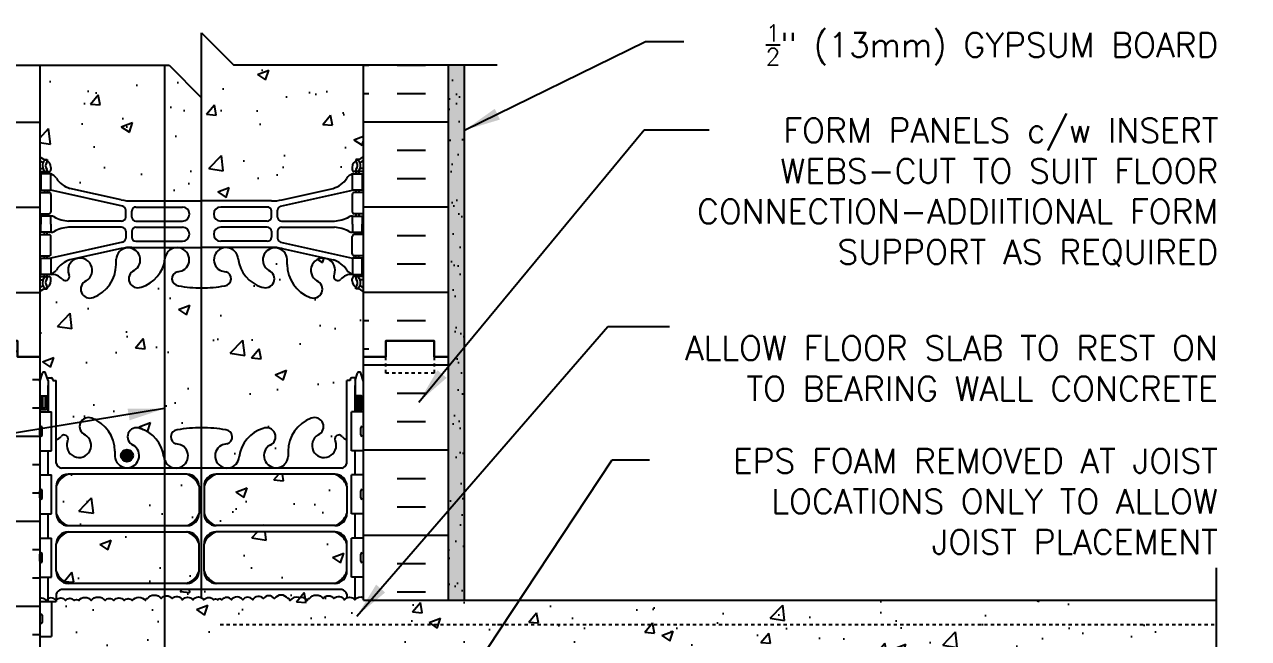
# Model space of a CAD drawing. Header units: inches. Extents: x 238.8 to 297.1, y 171.7 to 249.7.
# Drawn here: x 259.33 to 297.13, y 230.76 to 249.71 of the extents above; entities that cross this region are included whole.
import ezdxf

# ---------------------------------------------------------------- set-up
doc = ezdxf.new("R2010")
doc.units = ezdxf.units.IN
doc.header["$LTSCALE"] = 0.5
doc.header["$MEASUREMENT"] = 0
doc.linetypes.add('DASHED2', pattern=[0.375, 0.25, -0.125])
doc.linetypes.add('HIDDEN2', pattern=[0.1875, 0.125, -0.0625])
for name, color, linetype in [('HATCH', 12, 'Continuous'), ('Hidden2', 12, 'HIDDEN2'), ('line25', 2, 'Continuous'), ('LINE3', 3, 'Continuous'), ('LINE50', 5, 'Continuous'), ('LINE9', 9, 'Continuous'), ('TEXT', 4, 'Continuous'), ('Web_Edge', 9, 'Continuous')]:
    doc.layers.add(name, color=color, linetype=linetype)
doc.styles.add('DIM', font='romans.shx', dxfattribs={"width": 0.7})
doc.styles.add('ROMANS', font='romans.shx', dxfattribs={"height": 0.75})
doc.dimstyles.new('ext_12', dxfattribs={"dimscale": 12, "dimtxt": 0.09375, "dimasz": 0.09375, "dimexe": 0.09375, "dimexo": 0.0625, "dimgap": 0.0625, "dimtad": 1, "dimdec": 1, "dimzin": 3, "dimdsep": 46, "dimlunit": 4, "dimtxsty": 'DIM', "dimcen": 0.09, "dimdle": 0.09375, "dimclrt": 4, "dimadec": 0, "dimazin": 0, "dimtfac": 1, "dimtdec": 1, "dimtmove": 2, "dimatfit": 3, "dimfxl": 1, "dimfrac": 2, "dimtolj": 1, "dimtzin": 0, "dimarcsym": 0})

msp = doc.modelspace()

# ---------------------------------------------------------------- hatches: boundary and pattern name
at = {"layer": 'HATCH'}
h = msp.add_hatch(dxfattribs=at)
h.set_pattern_fill('AR-CONC', color=256, scale=0.5)
h.set_pattern_definition([(50, (0, 0), (3.5863, -0.31376), [0.375, -4.125]), (355, (0, 0), (-0.693757, 3.76096), [0.3, -3.3]), (100.4514, (0.299, -0.026), (2.892544, 3.4472), [0.3187, -3.50571]), (46.1842, (0, 1), (5.336207, -0.827596), [0.5625, -6.1875]), (96.6356, (0.4447, 0.931), (4.67331, 4.87059), [0.47805, -5.25857]), (351.1842, (0, 1), (4.67331, 4.87059), [0.45, -4.95]), (21, (0.5, 0.75), (2.984535, -2.013094), [0.375, -4.125]), (326, (0.5, 0.75), (1.216577, 3.62575), [0.3, -3.3]), (71.4514, (0.7487, 0.5822), (4.201112, 1.612656), [0.3187, -3.50571]), (37.5, (0, 0), (0.0607993, 1.6644693), [0, -3.26, 0, -3.35, 0, -3.3125]), (7.5, (0, 0), (1.315348, 1.9720586), [0, -1.91, 0, -3.185, 0, -1.2625]), (327.5, (-1.115, 0), (2.669112, -0.1127744), [0, -1.25, 0, -3.9, 0, -5.175]), (317.5, (-1.615, 0), (2.915931, 0.500525), [0, -1.625, 0, -2.59, 0, -3.675])])
h.paths.add_polyline_path([(269.798, 248.454), (265.798, 248.454), (264.798, 249.454), (264.798, 247.454), (263.798, 248.454), (259.798, 248.454), (259.798, 245.647, 0.08841), (259.944, 245.549), (260.034, 245.549), (260.034, 245.508, -0.249069), (260.144, 245.301), (260.144, 245.233, -0.414214), (260.081, 245.171), (260.034, 245.171), (260.034, 245.101), (260.139, 245.101, -0.155529), (260.314, 244.967, 0.180914), (260.732, 244.655), (262.313, 244.302, 0.054974), (262.64, 244.266), (264.798, 244.266), (266.956, 244.266, 0.054974), (267.283, 244.302), (268.863, 244.655, 0.180914), (269.281, 244.967, -0.155529), (269.457, 245.101), (269.562, 245.101), (269.562, 245.171), (269.514, 245.171, -0.414214), (269.452, 245.233), (269.452, 245.301, -0.249069), (269.562, 245.508), (269.562, 245.549), (269.652, 245.549, 0.088416), (269.798, 245.647)])
h.paths.add_polyline_path([(269.288, 238.726), (269.388, 238.726), (269.388, 238.756, -0.414214), (269.438, 238.806), (269.564, 238.806), (269.613, 238.956, -0.6), (269.713, 238.956), (269.798, 238.695), (269.798, 239.454), (269.798, 241.454, 0.088416), (269.652, 241.552), (269.562, 241.552), (269.562, 241.593, -0.249069), (269.452, 241.801), (269.452, 241.868, -0.414214), (269.514, 241.931), (269.562, 241.931), (269.562, 242.001), (269.457, 242.001, 0.231736), (269.099, 241.85, -0.8344), (268.888, 241.975), (268.899, 241.996, 2.155404), (268.361, 241.802, -1), (268.147, 241.291, -0.311223), (267.438, 242.307), (267.439, 242.472, 1.661382), (266.878, 242.119, -1), (266.664, 241.608, -0.30095), (265.928, 242.48, 1.661382), (265.367, 242.128, 0.055617), (265.546, 242.082, -0.843243), (265.512, 241.65, -0.047544), (264.798, 241.585, -0.047544), (264.084, 241.65, -0.843243), (264.05, 242.082, 0.055617), (264.229, 242.128, 1.661382), (263.668, 242.48, -0.30095), (262.932, 241.608, -1), (262.718, 242.119, 1.661382), (262.157, 242.472), (262.157, 242.307, -0.311223), (261.448, 241.291, -1), (261.235, 241.802, 2.155404), (260.696, 241.996), (260.708, 241.975, -0.834375), (260.496, 241.85, 0.23174), (260.139, 242.001), (260.034, 242.001), (260.034, 241.931), (260.081, 241.931, -0.414214), (260.144, 241.868), (260.144, 241.801, -0.249069), (260.034, 241.593), (260.034, 241.552), (259.944, 241.552, 0.08841), (259.798, 241.454), (259.798, 238.695), (259.883, 238.956, -0.6), (259.983, 238.956), (260.032, 238.806), (260.158, 238.806, -0.414214), (260.208, 238.756), (260.208, 238.726), (260.308, 238.726), (260.308, 236.888, 0.108933), (260.46, 237.002, -0.8344), (260.672, 236.876), (260.66, 236.855, 2.155404), (261.199, 237.049, -1), (261.412, 237.56, -0.311223), (262.121, 236.544), (262.121, 236.379, 1.661382), (262.682, 236.732, -1), (262.896, 237.243, -0.30095), (263.632, 236.371, 1.661382), (264.193, 236.724, 0.055617), (264.014, 236.769, -0.843243), (264.048, 237.201, -0.049932), (264.798, 237.266, -0.049932), (265.548, 237.201, -0.843243), (265.582, 236.769, 0.055617), (265.403, 236.724, 1.661382), (265.964, 236.371, -0.30095), (266.7, 237.243, -1), (266.914, 236.732, 1.661382), (267.475, 236.379), (267.474, 236.544, -0.311223), (268.183, 237.56, -1), (268.397, 237.049, 2.155404), (268.935, 236.855), (268.924, 236.876, -0.834375), (269.135, 237.002, 0.10894), (269.288, 236.888)])
h.paths.add_polyline_path([(264.722, 234.62), (264.722, 235.461, 0.225652), (264.347, 235.836), (260.683, 235.836, 0.225652), (260.308, 235.461), (260.308, 234.62, 0.225652), (260.683, 234.245), (264.347, 234.245, 0.225652)])
h.paths.add_polyline_path([(264.722, 233.68, 0.225652), (264.347, 234.055), (260.683, 234.055, 0.225652), (260.308, 233.68), (260.308, 232.839, 0.225652), (260.683, 232.464), (264.347, 232.464, 0.225652), (264.722, 232.839)])
h.paths.add_polyline_path([(269.288, 233.68, 0.225652), (268.913, 234.055), (265.249, 234.055, 0.225652), (264.874, 233.68), (264.874, 232.839, 0.225652), (265.249, 232.464), (268.913, 232.464, 0.225652), (269.288, 232.839)])
h.paths.add_polyline_path([(269.288, 235.461, 0.225652), (268.913, 235.836), (265.249, 235.836, 0.225652), (264.874, 235.461), (264.874, 234.62, 0.225652), (265.249, 234.245), (268.913, 234.245, 0.225652), (269.288, 234.62)])
h.paths.add_polyline_path([(296.132, 231.945), (269.798, 231.945), (269.798, 232.022, 0.373598), (269.528, 231.955, 0.520567), (269.212, 231.955, 0.520567), (268.888, 231.994, 0.520567), (268.549, 231.994, 0.520567), (268.13, 231.994, 0.520567), (268.067, 231.931, 0.314132), (267.798, 232.03, 0.314132), (267.529, 231.931, 0.520567), (267.465, 231.994, 0.520567), (267.047, 231.994, 0.520567), (266.707, 231.994, 0.520567), (266.383, 231.955, 0.520567), (266.068, 231.955, 0.520567), (265.72, 231.955, 0.520567), (265.428, 231.955, 0.542707), (265.296, 231.945, 0.542707), (265.165, 231.955, 0.520567), (264.873, 231.955, 0.520567), (264.525, 231.955, 0.520567), (264.209, 231.955, 0.520567), (263.885, 231.994, 0.520567), (263.546, 231.994, 0.520567), (263.127, 231.994, 0.520567), (263.064, 231.931, 0.520567), (262.653, 231.931, 0.520567), (262.409, 231.931, 0.520567), (262.085, 231.931, 0.520567), (261.816, 231.931, 0.520567), (261.39, 231.931, 0.520567), (261.003, 231.931, 0.520567), (260.861, 231.931, 0.520567), (260.6, 231.939, 0.465708), (260.308, 231.955), (260.308, 231.909), (260.163, 231.909), (260.163, 230.829), (259.798, 230.829), (259.798, 230.079), (260.163, 230.079), (260.163, 228.999), (260.308, 228.999), (260.308, 228.781, 0.076869), (260.337, 228.721, -0.472379), (260.596, 228.701, -0.520567), (261.096, 228.701, -0.520567), (261.727, 228.701, -0.520567), (262.213, 228.701, -0.520567), (262.8, 228.701, -0.520567), (263.46, 228.701, -0.520567), (264.041, 228.701, -0.520567), (264.752, 228.701, -0.520567), (265.553, 228.701, -0.515396), (266.298, 228.707), (266.298, 230.695), (266.548, 230.695), (296.132, 230.695)])
h.paths.add_polyline_path([(269.127, 232.276), (260.469, 232.276, 0.268156), (260.308, 232.128), (260.308, 231.955, -0.465708), (260.6, 231.939, -0.520567), (260.861, 231.931, -0.520567), (261.003, 231.931, -0.520567), (261.39, 231.931, -0.520567), (261.816, 231.931, -0.520567), (262.085, 231.931, -0.520567), (262.409, 231.931, -0.520567), (262.653, 231.931, -0.520567), (263.064, 231.931, -0.520567), (263.127, 231.994, -0.520567), (263.546, 231.994, -0.520567), (263.885, 231.994, -0.520567), (264.209, 231.955, -0.520567), (264.525, 231.955, -0.520567), (264.873, 231.955, -0.520567), (265.165, 231.955, -0.542707), (265.296, 231.945, -0.542707), (265.428, 231.955, -0.520567), (265.72, 231.955, -0.520567), (266.068, 231.955, -0.520567), (266.383, 231.955, -0.520567), (266.707, 231.994, -0.520567), (267.047, 231.994, -0.520567), (267.465, 231.994, -0.520567), (267.529, 231.931, -0.314132), (267.798, 232.03, -0.314132), (268.067, 231.931, -0.520567), (268.13, 231.994, -0.520567), (268.549, 231.994, -0.520567), (268.888, 231.994, -0.520567), (269.212, 231.955, -0.130594), (269.288, 232.019), (269.288, 232.128, 0.268138)])
h.paths.add_polyline_path([(296.132, 230.695), (266.548, 230.695, -0.414214), (266.798, 230.445), (296.132, 230.445)], flags=17)
h.paths.add_polyline_path([(296.132, 230.445), (266.798, 230.445), (266.798, 230.195), (270.899, 230.195), (271.899, 229.195), (296.132, 229.195)], flags=17)
h.paths.add_polyline_path([(263.46, 228.701, 0.520567), (262.8, 228.701, 0.520567), (262.213, 228.701, 0.520567), (261.727, 228.701, 0.520567), (261.096, 228.701, 0.520567), (260.596, 228.701, 0.472379), (260.337, 228.721, 0.187423), (260.469, 228.633), (267.798, 228.633), (267.798, 228.695), (266.298, 228.695), (266.298, 228.707, 0.515396), (265.553, 228.701, 0.520567), (264.752, 228.701, 0.520567), (264.041, 228.701, 0.520567)])
h.paths.add_polyline_path([(264.722, 228.07, 0.225652), (264.347, 228.445), (260.683, 228.445, 0.225652), (260.308, 228.07), (260.308, 227.229, 0.225652), (260.683, 226.854), (264.347, 226.854, 0.225652), (264.722, 227.229)])
h.paths.add_polyline_path([(267.798, 228.445), (265.249, 228.445, 0.225652), (264.874, 228.07), (264.874, 227.229, 0.225652), (265.249, 226.854), (267.798, 226.854)])
h.paths.add_polyline_path([(269.288, 228.07, 0.225652), (268.913, 228.445), (268.298, 228.445), (268.298, 226.854), (268.913, 226.854, 0.225652), (269.288, 227.229)])
h.paths.add_polyline_path([(269.288, 226.289, 0.225652), (268.913, 226.664), (268.298, 226.664), (268.298, 225.073), (268.913, 225.073, 0.225652), (269.288, 225.448)])
h.paths.add_polyline_path([(267.798, 226.664), (265.249, 226.664, 0.225652), (264.874, 226.289), (264.874, 225.448, 0.225652), (265.249, 225.073), (267.798, 225.073)])
h.paths.add_polyline_path([(264.722, 226.289, 0.225652), (264.347, 226.664), (260.683, 226.664, 0.225652), (260.308, 226.289), (260.308, 225.448, 0.225652), (260.683, 225.073), (264.347, 225.073, 0.225652), (264.722, 225.448)])
h.paths.add_polyline_path([(269.564, 222.103), (269.438, 222.103, -0.414214), (269.388, 222.153), (269.388, 222.183), (269.288, 222.183), (269.288, 224.02, 0.108935), (269.135, 223.907, -0.8344), (268.924, 224.033), (268.935, 224.054, 2.155404), (268.397, 223.86, -1), (268.183, 223.349, -0.311223), (267.474, 224.365), (267.475, 224.53, 1.661382), (266.914, 224.177, -1), (266.7, 223.666, -0.30095), (265.964, 224.538, 1.661382), (265.403, 224.185, 0.055617), (265.582, 224.14, -0.843243), (265.548, 223.707, -0.049932), (264.798, 223.643, -0.049932), (264.048, 223.707, -0.843243), (264.014, 224.14, 0.055617), (264.193, 224.185, 1.661382), (263.632, 224.538, -0.30095), (262.896, 223.666, -1), (262.682, 224.177, 1.661382), (262.121, 224.53), (262.121, 224.365, -0.311223), (261.412, 223.349, -1), (261.199, 223.86, 2.155404), (260.66, 224.054), (260.672, 224.033, -0.834375), (260.46, 223.907, 0.108938), (260.308, 224.02), (260.308, 222.183), (260.208, 222.183), (260.208, 222.153, -0.414214), (260.158, 222.103), (260.032, 222.103), (259.983, 221.953, -0.6), (259.883, 221.953), (259.798, 222.214), (259.798, 221.454), (259.798, 219.454, 0.08841), (259.944, 219.357), (260.034, 219.357), (260.034, 219.315, -0.249069), (260.144, 219.108), (260.144, 219.041, -0.414214), (260.081, 218.978), (260.034, 218.978), (260.034, 218.908), (260.139, 218.908, 0.231736), (260.496, 219.059, -0.8344), (260.708, 218.934), (260.696, 218.912, 2.155404), (261.235, 219.107, -1), (261.448, 219.618, -0.311223), (262.157, 218.602), (262.157, 218.437, 1.661382), (262.718, 218.79, -1), (262.932, 219.301, -0.30095), (263.668, 218.428, 1.661382), (264.229, 218.781, 0.055617), (264.05, 218.827, -0.843243), (264.084, 219.259, -0.047544), (264.798, 219.324, -0.047544), (265.512, 219.259, -0.843243), (265.546, 218.827, 0.055617), (265.367, 218.781, 1.661382), (265.928, 218.428, -0.30095), (266.664, 219.301, -1), (266.878, 218.79, 1.661382), (267.439, 218.437), (267.438, 218.602, -0.311223), (268.147, 219.618, -1), (268.361, 219.107, 2.155404), (268.899, 218.912), (268.888, 218.934, -0.834375), (269.099, 219.059, 0.23174), (269.457, 218.908), (269.562, 218.908), (269.562, 218.978), (269.514, 218.978, -0.414214), (269.452, 219.041), (269.452, 219.108, -0.249069), (269.562, 219.315), (269.562, 219.357), (269.652, 219.357, 0.088416), (269.798, 219.454), (269.798, 221.454), (269.798, 222.214), (269.713, 221.953, -0.6), (269.613, 221.953)])
h.paths.add_polyline_path([(269.798, 215.262, 0.088416), (269.652, 215.359), (269.562, 215.359), (269.562, 215.401, -0.249069), (269.452, 215.608), (269.452, 215.676, -0.414214), (269.514, 215.738), (269.562, 215.738), (269.562, 215.808), (269.457, 215.808, -0.155529), (269.281, 215.942, 0.180914), (268.863, 216.254), (267.283, 216.607, 0.054974), (266.956, 216.643), (264.798, 216.643), (262.64, 216.643, 0.054974), (262.313, 216.607), (260.732, 216.254, 0.180914), (260.314, 215.942, -0.155529), (260.139, 215.808), (260.034, 215.808), (260.034, 215.738), (260.081, 215.738, -0.414214), (260.144, 215.676), (260.144, 215.608, -0.249069), (260.034, 215.401), (260.034, 215.359), (259.944, 215.359, 0.08841), (259.798, 215.262), (259.798, 209.647, 0.08841), (259.944, 209.549), (260.034, 209.549), (260.034, 209.508, -0.249069), (260.144, 209.301), (260.144, 209.233, -0.414214), (260.081, 209.171), (260.034, 209.171), (260.034, 209.101), (260.139, 209.101, -0.155529), (260.314, 208.967, 0.180914), (260.732, 208.655), (262.313, 208.302, 0.054974), (262.64, 208.266), (264.798, 208.266), (266.956, 208.266, 0.054974), (267.283, 208.302), (268.863, 208.655, 0.180914), (269.281, 208.967, -0.155529), (269.457, 209.101), (269.562, 209.101), (269.562, 209.171), (269.514, 209.171, -0.414214), (269.452, 209.233), (269.452, 209.301, -0.249069), (269.562, 209.508), (269.562, 209.549), (269.652, 209.549, 0.088416), (269.798, 209.647)])
h.paths.add_polyline_path([(269.798, 205.454, 0.088416), (269.652, 205.552), (269.562, 205.552), (269.562, 205.593, -0.249069), (269.452, 205.801), (269.452, 205.868, -0.414214), (269.514, 205.931), (269.562, 205.931), (269.562, 206.001), (269.457, 206.001, 0.231736), (269.099, 205.85, -0.8344), (268.888, 205.975), (268.899, 205.996, 2.155404), (268.361, 205.802, -1), (268.147, 205.291, -0.311223), (267.438, 206.307), (267.439, 206.472, 1.661382), (266.878, 206.119, -1), (266.664, 205.608, -0.30095), (265.928, 206.48, 1.661382), (265.367, 206.128, 0.055617), (265.546, 206.082, -0.843243), (265.512, 205.65, -0.047544), (264.798, 205.585, -0.047544), (264.084, 205.65, -0.843243), (264.05, 206.082, 0.055617), (264.229, 206.128, 1.661382), (263.668, 206.48, -0.30095), (262.932, 205.608, -1), (262.718, 206.119, 1.661382), (262.157, 206.472), (262.157, 206.307, -0.311223), (261.448, 205.291, -1), (261.235, 205.802, 2.155404), (260.696, 205.996), (260.708, 205.975, -0.834375), (260.496, 205.85, 0.23174), (260.139, 206.001), (260.034, 206.001), (260.034, 205.931), (260.081, 205.931, -0.414214), (260.144, 205.868), (260.144, 205.801, -0.249069), (260.034, 205.593), (260.034, 205.552), (259.944, 205.552, 0.08841), (259.798, 205.454), (259.798, 203.454), (264.001, 203.454), (265.001, 202.454), (265.001, 204.454), (266.001, 203.454), (269.798, 203.454)])
h = msp.add_hatch(dxfattribs=at)
h.set_pattern_fill('AR-SAND', color=256, scale=0.25, style=0)
h.set_pattern_definition([(37.5, (272.8194, 238.3713), (-0.0157483, 0.481706), [0, -0.38, 0, -0.425, 0, -0.40625]), (7.5, (272.8194, 238.3713), (0.442444, 0.705537), [0, -0.205, 0, -0.3425, 0, -0.13125]), (327.5, (272.5119, 238.3713), (0.7785355, 0.0014148), [0, -0.125, 0, -0.45, 0, -0.5875]), (317.5, (272.5119, 238.3713), (0.751532, 0.219419), [0, -0.0625, 0, -0.295, 0, -0.3375])])
h.paths.add_polyline_path([(272.923, 248.454), (272.423, 248.454), (272.423, 239.454), (272.423, 231.945), (272.923, 231.945)])
h.paths.add_polyline_path([(272.923, 214.695), (272.423, 214.695), (272.423, 203.454), (272.923, 203.454)])
h.paths.add_polyline_path([(296.132, 214.695), (296.132, 215.195), (270.298, 215.195), (270.298, 214.695)])
h = msp.add_hatch(dxfattribs=at)
h.set_pattern_fill('AR-SAND', color=256, scale=0.5, style=0)
h.set_pattern_definition([(37.5, (153.31335, 34.2218), (-0.0314967, 0.963412), [0, -0.76, 0, -0.85, 0, -0.8125]), (7.5, (153.3134, 34.2218), (0.8848884, 1.411073), [0, -0.41, 0, -0.685, 0, -0.2625]), (327.5, (152.69835, 34.2218), (1.557071, 0.0028295), [0, -0.25, 0, -0.9, 0, -1.175]), (317.5, (152.6984, 34.2218), (1.503063, 0.438838), [0, -0.125, 0, -0.59, 0, -0.675])])
h.paths.add_polyline_path([(272.923, 234.242), (272.423, 233.995), (272.423, 231.945), (272.923, 231.945)])
h.paths.add_polyline_path([(272.923, 239.092), (272.423, 238.845), (272.423, 233.995), (272.923, 234.242)])
h.paths.add_polyline_path([(272.923, 240.756), (272.423, 240.756), (272.423, 239.454), (272.423, 238.845), (272.923, 239.092)])
h.paths.add_polyline_path([(272.923, 248.454), (272.423, 248.454), (272.423, 240.756), (272.923, 240.756)])
h = msp.add_hatch(dxfattribs=at)
h.set_pattern_fill('INSUL', color=256, scale=7, style=0)
h.set_pattern_definition([(0, (271.8266, 223.8802), (0, 2.625), []), (0, (271.8266, 224.7552), (0, 2.625), [0.875, -0.875]), (0, (271.8266, 225.6302), (0, 2.625), [0.875, -0.875])])
h.paths.add_polyline_path([(272.423, 225.195), (269.798, 225.195), (269.798, 221.454), (270.485, 221.454), (270.485, 221.954), (271.985, 221.954), (271.985, 221.454), (272.423, 221.454)])
h.paths.add_polyline_path([(257.173, 221.454), (257.61, 221.454), (257.61, 221.954), (259.11, 221.954), (259.11, 221.454), (259.798, 221.454), (259.798, 239.454), (259.11, 239.454), (259.11, 239.954), (257.61, 239.954), (257.61, 239.454), (257.173, 239.454)])
at = {"layer": 'LINE3'}
msp.add_hatch(color=256, dxfattribs=at).paths.add_polyline_path([(262.307, 236.407, 1), (262.682, 236.407, 1)])

# ---------------------------------------------------------------- linework, layer by layer
at = {"layer": 'HATCH'}
for p, q in [((269.959, 248.445), (269.798, 248.445)), ((271.709, 248.445), (270.834, 248.445)), ((269.959, 247.57), (269.798, 247.57)), ((271.709, 247.57), (270.834, 247.57)), ((257.173, 246.695), (259.798, 246.695)), ((272.423, 246.695), (269.798, 246.695)), ((271.709, 245.82), (270.834, 245.82)), ((271.709, 244.945), (270.834, 244.945)), ((257.173, 244.07), (259.798, 244.07)), ((272.423, 244.07), (269.798, 244.07)), ((271.709, 243.195), (270.834, 243.195)), ((271.709, 242.32), (270.834, 242.32)), ((257.173, 241.445), (259.798, 241.445)), ((272.423, 241.445), (269.798, 241.445)), ((269.959, 240.57), (269.798, 240.57)), ((271.709, 240.57), (270.834, 240.57)), ((269.959, 239.695), (269.798, 239.695)), ((272.423, 239.195), (269.798, 239.195)), ((271.709, 238.32), (270.834, 238.32)), ((271.709, 237.445), (270.834, 237.445)), ((272.423, 236.57), (269.798, 236.57)), ((271.709, 235.695), (270.834, 235.695)), ((271.709, 234.82), (270.834, 234.82)), ((272.423, 233.945), (269.798, 233.945)), ((271.709, 233.07), (270.834, 233.07)), ((271.709, 232.195), (270.834, 232.195))]:
    msp.add_line(p, q, dxfattribs=at)
for points in [[(260.299, 231.945, 0.486686), (259.998, 231.939, 0.366343), (259.798, 231.986, 0.366343)], [(260.299, 231.945, -0.486686), (260.6, 231.939, -0.520567), (260.861, 231.931, -0.520567), (261.003, 231.931, -0.520567), (261.39, 231.931, -0.520567), (261.816, 231.931, -0.520567), (262.085, 231.931, -0.520567), (262.409, 231.931, -0.520567), (262.653, 231.931, -0.520567), (263.064, 231.931, -0.520567), (263.127, 231.994, -0.520567), (263.546, 231.994, -0.520567), (263.885, 231.994, -0.520567), (264.209, 231.955, -0.520567), (264.525, 231.955, -0.520567), (264.873, 231.955, -0.520567), (265.165, 231.955, -0.542707), (265.296, 231.945)], [(267.798, 232.03, 0.314132), (267.529, 231.931, 0.520567), (267.465, 231.994, 0.520567), (267.047, 231.994, 0.520567), (266.707, 231.994, 0.520567), (266.383, 231.955, 0.520567), (266.068, 231.955, 0.520567), (265.72, 231.955, 0.520567), (265.428, 231.955, 0.542707), (265.296, 231.945)], [(267.798, 232.03, -0.314132), (268.067, 231.931, -0.520567), (268.13, 231.994, -0.520567), (268.549, 231.994, -0.520567), (268.888, 231.994, -0.520567), (269.212, 231.955, -0.520567), (269.528, 231.955, -0.373598), (269.798, 232.022, -0.373598)]]:
    msp.add_lwpolyline(points, format="xyb", dxfattribs=at)
at = {"layer": 'Hidden2', "linetype": 'HIDDEN2'}
msp.add_line((265.373, 231.195), (296.132, 231.195), dxfattribs=at)
at = {"layer": 'line25'}
for p, q in [((259.798, 248.454), (259.798, 221.454)), ((269.798, 239.454), (269.798, 248.454)), ((269.798, 231.945), (269.798, 239.454)), ((259.798, 237.759), (260.163, 237.759)), ((260.163, 236.559), (260.163, 237.759)), ((269.798, 237.759), (269.433, 237.759)), ((269.433, 236.559), (269.433, 237.759)), ((259.798, 236.559), (260.163, 236.559)), ((269.798, 236.559), (269.433, 236.559)), ((259.798, 235.809), (260.163, 235.809)), ((260.163, 234.609), (260.163, 235.809)), ((269.798, 235.809), (269.433, 235.809)), ((269.433, 234.609), (269.433, 235.809)), ((259.798, 234.609), (260.163, 234.609)), ((269.798, 234.609), (269.433, 234.609)), ((259.798, 233.859), (260.163, 233.859)), ((260.163, 232.659), (260.163, 233.859)), ((269.798, 233.859), (269.433, 233.859)), ((269.433, 232.659), (269.433, 233.859)), ((259.798, 232.659), (260.163, 232.659)), ((269.798, 232.659), (269.433, 232.659)), ((259.798, 231.909), (260.163, 231.909)), ((260.163, 231.909), (260.163, 230.829)), ((259.798, 230.829), (260.163, 230.829))]:
    msp.add_line(p, q, dxfattribs=at)
at = {"layer": 'LINE3'}
for p, q in [((264.781, 249.443), (264.781, 232.029)), ((263.654, 248.454), (263.654, 204.41))]:
    msp.add_line(p, q, dxfattribs=at)
msp.add_circle((262.495, 236.407), 0.188, dxfattribs=at)
at = {"layer": 'LINE50'}
for p, q in [((272.423, 239.454), (272.423, 248.454)), ((272.423, 231.945), (272.423, 239.454))]:
    msp.add_line(p, q, dxfattribs=at)
for points in [[(257.173, 239.454), (257.61, 239.454), (257.61, 239.954), (259.11, 239.954), (259.11, 239.454), (259.798, 239.454)], [(259.798, 239.454), (259.11, 239.454), (259.11, 239.954), (257.61, 239.954), (257.61, 239.454), (257.173, 239.454)], [(272.423, 239.454), (271.985, 239.454), (271.985, 239.954), (270.485, 239.954), (270.485, 239.454), (269.798, 239.454)], [(269.798, 239.454), (270.485, 239.454), (270.485, 239.954), (271.985, 239.954), (271.985, 239.454), (272.423, 239.454)]]:
    msp.add_lwpolyline(points, dxfattribs=at)
at = {"layer": 'LINE9'}
for p, q in [((264.798, 247.454), (264.798, 249.454)), ((264.798, 249.454), (265.798, 248.454)), ((255.666, 248.454), (263.798, 248.454)), ((263.798, 248.454), (264.798, 247.454)), ((273.93, 248.454), (265.798, 248.454)), ((272.923, 231.945), (272.923, 248.454)), ((259.798, 237.049), (259.798, 237.269)), ((259.798, 237.214), (259.798, 237.214)), ((259.798, 237.104), (259.798, 237.104)), ((259.838, 237.309), (259.838, 237.309)), ((259.878, 237.049), (259.878, 237.269)), ((269.718, 237.049), (269.718, 237.269)), ((269.758, 237.309), (269.758, 237.309)), ((269.798, 237.049), (269.798, 237.269)), ((269.798, 237.214), (269.798, 237.214)), ((269.798, 237.104), (269.798, 237.104)), ((259.838, 237.009), (259.838, 237.009)), ((269.758, 237.009), (269.758, 237.009)), ((259.798, 235.099), (259.798, 235.319)), ((259.798, 235.264), (259.798, 235.264)), ((259.798, 235.154), (259.798, 235.154)), ((259.838, 235.359), (259.838, 235.359)), ((259.878, 235.099), (259.878, 235.319)), ((269.718, 235.099), (269.718, 235.319)), ((269.758, 235.359), (269.758, 235.359)), ((269.798, 235.099), (269.798, 235.319)), ((269.798, 235.264), (269.798, 235.264)), ((269.798, 235.154), (269.798, 235.154)), ((259.838, 235.059), (259.838, 235.059)), ((269.758, 235.059), (269.758, 235.059)), ((259.798, 233.149), (259.798, 233.369)), ((259.798, 233.314), (259.798, 233.314)), ((259.838, 233.409), (259.838, 233.409)), ((259.878, 233.149), (259.878, 233.369)), ((269.718, 233.149), (269.718, 233.369)), ((269.758, 233.409), (269.758, 233.409)), ((269.798, 233.149), (269.798, 233.369)), ((269.798, 233.314), (269.798, 233.314)), ((259.798, 233.204), (259.798, 233.204)), ((259.838, 233.109), (259.838, 233.109)), ((269.758, 233.109), (269.758, 233.109)), ((269.798, 233.204), (269.798, 233.204)), ((269.798, 231.945), (296.132, 231.945)), ((259.798, 231.479), (259.798, 231.259)), ((259.798, 231.424), (259.798, 231.424)), ((259.838, 231.519), (259.838, 231.519)), ((259.878, 231.479), (259.878, 231.259)), ((259.798, 231.314), (259.798, 231.314)), ((259.838, 231.219), (259.838, 231.219))]:
    msp.add_line(p, q, dxfattribs=at)
at = {"layer": 'LINE9', "linetype": 'DASHED2', "ltscale": 0.15}
msp.add_lwpolyline([(271.985, 239.454), (271.985, 239.454), (271.985, 238.954), (270.485, 238.954), (270.485, 239.454), (270.485, 239.454)], dxfattribs=at)
at = {"layer": 'LINE9'}
msp.add_lwpolyline([(296.132, 232.945), (296.132, 224.57), (295.132, 223.57), (297.132, 223.57), (296.132, 222.57), (296.132, 213.695)], dxfattribs=at)
for centre, start, end in [((259.838, 237.269), 90, 180), ((259.838, 237.049), 180, 270), ((259.838, 237.269), 360, 90), ((259.838, 237.049), 270, 0), ((269.758, 237.269), 90, 180), ((269.758, 237.049), 180, 270), ((269.758, 237.269), 0, 90), ((269.758, 237.049), 270, 0), ((259.838, 235.319), 90, 180), ((259.838, 235.319), 360, 90), ((269.758, 235.319), 90, 180), ((269.758, 235.319), 0, 90), ((259.838, 235.099), 180, 270), ((259.838, 235.099), 270, 0), ((269.758, 235.099), 180, 270), ((269.758, 235.099), 270, 0), ((259.838, 233.369), 90, 180), ((259.838, 233.369), 360, 90), ((269.758, 233.369), 90, 180), ((269.758, 233.369), 0, 90), ((259.838, 233.149), 180, 270), ((259.838, 233.149), 270, 0), ((269.758, 233.149), 180, 270), ((269.758, 233.149), 270, 0), ((259.838, 231.479), 90, 180), ((259.838, 231.479), 0, 90), ((259.838, 231.259), 180, 270), ((259.838, 231.259), 270, 0)]:
    msp.add_arc(centre, 0.04, start, end, dxfattribs=at)
at = {"layer": 'Web_Edge'}
for p, q in [((259.944, 245.549), (260.034, 245.549)), ((260.034, 245.549), (260.034, 245.508)), ((269.652, 245.549), (269.562, 245.549)), ((269.562, 245.549), (269.562, 245.508)), ((259.798, 245.271), (259.876, 245.271)), ((259.798, 245.171), (260.081, 245.171)), ((259.944, 245.171), (259.944, 245.101)), ((260.034, 245.171), (260.034, 245.101)), ((260.144, 245.301), (260.144, 245.233)), ((269.452, 245.301), (269.452, 245.233)), ((269.798, 245.171), (269.514, 245.171)), ((269.562, 245.171), (269.562, 245.101)), ((269.652, 245.171), (269.652, 245.101)), ((269.798, 245.271), (269.72, 245.271)), ((259.944, 244.601), (259.944, 244.531)), ((260.034, 244.601), (260.034, 244.531)), ((262.356, 244.104), (260.139, 244.601)), ((262.313, 244.302), (260.732, 244.655)), ((267.239, 244.104), (269.457, 244.601)), ((267.283, 244.302), (268.863, 244.655)), ((269.562, 244.601), (269.562, 244.531)), ((269.652, 244.601), (269.652, 244.531)), ((259.798, 244.531), (260.081, 244.531)), ((260.144, 244.468), (260.144, 243.933)), ((262.64, 244.266), (264.798, 244.266)), ((266.956, 244.266), (264.798, 244.266)), ((269.452, 244.468), (269.452, 243.933)), ((269.798, 244.531), (269.514, 244.531)), ((259.798, 243.871), (260.081, 243.871)), ((259.944, 243.871), (259.944, 243.801)), ((260.034, 243.871), (260.034, 243.801)), ((262.454, 243.77), (262.454, 243.982)), ((262.641, 243.771), (262.641, 243.955)), ((262.766, 244.08), (264.206, 244.08)), ((266.829, 244.08), (265.39, 244.08)), ((266.954, 243.771), (266.954, 243.955)), ((267.142, 243.77), (267.142, 243.982)), ((269.798, 243.871), (269.514, 243.871)), ((269.562, 243.871), (269.562, 243.801)), ((269.652, 243.871), (269.652, 243.801)), ((262.329, 243.645), (260.691, 243.645)), ((262.329, 243.456), (260.691, 243.456)), ((262.766, 243.646), (264.206, 243.646)), ((262.766, 243.456), (264.206, 243.456)), ((266.829, 243.646), (265.39, 243.646)), ((266.829, 243.456), (265.39, 243.456)), ((267.267, 243.645), (268.904, 243.645)), ((267.267, 243.456), (268.904, 243.456)), ((259.798, 243.231), (260.081, 243.231)), ((259.944, 243.231), (259.944, 243.301)), ((260.034, 243.231), (260.034, 243.301)), ((260.144, 242.633), (260.144, 243.168)), ((262.454, 243.331), (262.454, 243.119)), ((262.641, 243.331), (262.641, 243.147)), ((266.954, 243.331), (266.954, 243.147)), ((267.142, 243.331), (267.142, 243.119)), ((269.452, 242.633), (269.452, 243.168)), ((269.798, 243.231), (269.514, 243.231)), ((269.562, 243.231), (269.562, 243.301)), ((269.652, 243.231), (269.652, 243.301)), ((262.356, 242.997), (260.139, 242.501)), ((262.313, 242.799), (260.732, 242.446)), ((262.64, 242.835), (264.798, 242.835)), ((262.766, 243.022), (264.206, 243.022)), ((266.956, 242.835), (264.798, 242.835)), ((266.829, 243.022), (265.39, 243.022)), ((267.239, 242.997), (269.457, 242.501)), ((267.283, 242.799), (268.863, 242.446)), ((259.798, 242.571), (260.081, 242.571)), ((259.944, 242.501), (259.944, 242.571)), ((260.034, 242.501), (260.034, 242.571)), ((262.157, 242.307), (262.157, 242.472)), ((267.438, 242.307), (267.439, 242.472)), ((269.798, 242.571), (269.514, 242.571)), ((269.562, 242.501), (269.562, 242.571)), ((269.652, 242.501), (269.652, 242.571)), ((259.944, 241.931), (259.944, 242.001)), ((260.034, 241.931), (260.034, 242.001)), ((260.696, 241.996), (260.708, 241.975)), ((268.899, 241.996), (268.888, 241.975)), ((269.562, 241.931), (269.562, 242.001)), ((269.652, 241.931), (269.652, 242.001)), ((259.798, 241.931), (260.081, 241.931)), ((259.798, 241.831), (259.876, 241.831)), ((260.034, 241.552), (260.034, 241.593)), ((260.144, 241.801), (260.144, 241.868)), ((269.452, 241.801), (269.452, 241.868)), ((269.798, 241.931), (269.514, 241.931)), ((269.562, 241.552), (269.562, 241.593)), ((269.798, 241.831), (269.72, 241.831)), ((259.944, 241.552), (260.034, 241.552)), ((269.652, 241.552), (269.562, 241.552)), ((259.798, 238.695), (259.883, 238.956)), ((260.058, 238.726), (259.983, 238.956)), ((269.538, 238.726), (269.613, 238.956)), ((269.798, 238.695), (269.713, 238.956)), ((260.032, 238.806), (260.158, 238.806)), ((260.058, 238.726), (260.058, 237.759)), ((260.208, 238.756), (260.208, 238.756)), ((260.208, 238.756), (260.208, 238.726)), ((260.208, 238.726), (260.308, 238.726)), ((260.308, 236.172), (260.308, 238.726)), ((269.388, 238.726), (269.288, 238.726)), ((269.288, 236.172), (269.288, 238.726)), ((269.388, 238.756), (269.388, 238.756)), ((269.388, 238.756), (269.388, 238.726)), ((269.564, 238.806), (269.438, 238.806)), ((269.538, 238.726), (269.538, 237.759)), ((260.66, 236.855), (260.672, 236.876)), ((268.935, 236.855), (268.924, 236.876)), ((262.121, 236.544), (262.121, 236.379)), ((267.474, 236.544), (267.475, 236.379)), ((269.127, 236.024), (260.469, 236.024)), ((264.347, 235.836), (260.683, 235.836)), ((268.913, 235.836), (265.249, 235.836)), ((260.308, 235.461), (260.308, 234.62)), ((264.722, 235.461), (264.722, 234.62)), ((264.874, 235.462), (264.874, 234.621)), ((269.288, 235.461), (269.288, 234.62)), ((260.683, 234.245), (264.347, 234.245)), ((260.683, 234.055), (264.347, 234.055)), ((268.913, 234.245), (265.249, 234.245)), ((268.913, 234.055), (265.249, 234.055)), ((260.308, 232.839), (260.308, 233.68)), ((264.722, 232.839), (264.722, 233.68)), ((264.874, 232.838), (264.874, 233.679)), ((269.288, 232.839), (269.288, 233.68)), ((260.308, 232.128), (260.308, 231.909)), ((269.127, 232.276), (260.469, 232.276)), ((264.347, 232.464), (260.683, 232.464)), ((268.913, 232.464), (265.249, 232.464)), ((269.288, 232.128), (269.288, 232.019)), ((260.163, 231.909), (260.308, 231.909))]:
    msp.add_line(p, q, dxfattribs=at)
for points in [[(259.839, 244.601), (260.139, 244.601), (260.139, 245.101), (259.839, 245.101)], [(269.757, 244.601), (269.457, 244.601), (269.457, 245.101), (269.757, 245.101)], [(259.839, 242.501), (260.139, 242.501), (260.139, 242.001), (259.839, 242.001)], [(269.757, 242.501), (269.457, 242.501), (269.457, 242.001), (269.757, 242.001)], [(260.008, 237.816), (259.858, 237.816), (259.858, 238.256), (260.008, 238.256)], [(259.968, 237.876), (259.898, 237.876), (259.898, 238.256), (259.968, 238.256)], [(269.588, 237.816), (269.738, 237.816), (269.738, 238.256), (269.588, 238.256)], [(269.628, 237.876), (269.698, 237.876), (269.698, 238.256), (269.628, 238.256)]]:
    msp.add_lwpolyline(points, close=True, dxfattribs=at)
for points in [[(260.139, 243.551), (260.139, 243.801), (259.839, 243.801), (259.839, 243.551)], [(260.139, 243.551), (260.139, 243.301), (259.839, 243.301), (259.839, 243.551)], [(269.457, 243.551), (269.457, 243.801), (269.757, 243.801), (269.757, 243.551)], [(269.457, 243.551), (269.457, 243.301), (269.757, 243.301), (269.757, 243.551)], [(260.058, 237.759), (260.058, 238.576)], [(269.538, 237.759), (269.538, 238.576)], [(259.798, 237.326), (259.798, 231.909)], [(260.058, 235.809), (260.058, 236.559)], [(269.538, 235.809), (269.538, 236.559)], [(260.058, 233.859), (260.058, 234.609)], [(269.538, 233.859), (269.538, 234.609)], [(260.058, 231.909), (260.058, 232.659)], [(269.538, 231.968), (269.538, 232.659)]]:
    msp.add_lwpolyline(points, dxfattribs=at)
for centre, radius, start, end in [((260.144, 246.008), 0.5, 226.2122, 250.5288), ((260.144, 246.008), 0.6, 234.7842, 245.0748), ((260.137, 245.355), 0.25, 140.1145, 222.4609), ((259.882, 245.445), 0.021, 343.464, 63.9957), ((259.98, 245.486), 0.045, 321.448, 139.1879), ((259.894, 245.301), 0.25, 0, 70.5288), ((260.137, 245.355), 0.16, 140.0001, 222.4609), ((269.702, 245.301), 0.25, 109.4712, 180), ((269.616, 245.486), 0.045, 40.8121, 218.552), ((269.458, 245.355), 0.16, 317.5391, 39.9999), ((269.452, 246.008), 0.5, 289.4712, 313.7891), ((269.458, 245.355), 0.25, 317.5391, 39.8855), ((269.714, 245.445), 0.021, 116.0043, 196.536), ((269.452, 246.008), 0.6, 294.9252, 305.2168), ((259.876, 245.29), 0.0196, 269.4032, 15.4901), ((259.986, 245.217), 0.045, 222.4609, 42.4609), ((260.081, 245.233), 0.0625, 270, 0), ((260.016, 244.758), 0.364, 34.9775, 70.3387), ((260.939, 245.369), 0.743, 212.7919, 253.8107), ((268.656, 245.369), 0.743, 286.1893, 327.2081), ((269.579, 244.758), 0.364, 109.6613, 145.0225), ((269.514, 245.233), 0.0625, 180, 270), ((269.609, 245.217), 0.045, 137.5391, 317.5391), ((269.72, 245.29), 0.0196, 164.5099, 270.5968), ((260.081, 244.468), 0.0625, 0, 90), ((262.64, 245.766), 1.5, 257.4135, 270), ((266.956, 245.766), 1.5, 270, 282.5865), ((269.514, 244.468), 0.0625, 90, 180), ((260.081, 243.933), 0.0625, 270, 0), ((262.329, 243.982), 0.125, 0, 77.3767), ((262.766, 243.955), 0.125, 90, 180), ((264.206, 243.863), 0.217, 270, 90), ((265.39, 243.863), 0.217, 90, 270), ((266.829, 243.955), 0.125, 0, 90), ((267.267, 243.982), 0.125, 102.6233, 180), ((269.514, 243.933), 0.0625, 180, 270), ((260.135, 243.582), 0.219, 60.4937, 88.92), ((260.78, 244.812), 1.17, 242.6365, 265.6505), ((260.78, 242.29), 1.17, 94.3495, 117.3635), ((262.329, 243.77), 0.125, 270, 0), ((262.329, 243.331), 0.125, 0, 90), ((262.766, 243.771), 0.125, 180, 270), ((262.766, 243.331), 0.125, 90, 180), ((264.206, 243.239), 0.217, 270, 90), ((265.39, 243.239), 0.217, 90, 270), ((266.829, 243.771), 0.125, 270, 360), ((266.829, 243.331), 0.125, 0, 90), ((267.267, 243.77), 0.125, 180, 270), ((267.267, 243.331), 0.125, 90, 180), ((268.815, 244.812), 1.17, 274.3495, 297.3635), ((268.815, 242.29), 1.17, 62.6365, 85.6505), ((269.461, 243.582), 0.219, 91.08, 119.5063), ((260.081, 243.168), 0.0625, 0, 90), ((260.135, 243.519), 0.219, 271.08, 299.5063), ((262.329, 243.119), 0.125, 282.6233, 0), ((262.766, 243.147), 0.125, 180, 270), ((266.829, 243.147), 0.125, 270, 0), ((267.267, 243.119), 0.125, 180, 257.3767), ((269.461, 243.519), 0.219, 240.4937, 268.92), ((269.514, 243.168), 0.0625, 90, 180), ((262.531, 242.444), 0.375, 299.9315, 175.7552), ((262.64, 241.335), 1.5, 90, 102.5865), ((264.042, 242.453), 0.375, 299.9315, 175.7552), ((265.554, 242.453), 0.375, 4.2448, 240.0685), ((267.065, 242.444), 0.375, 4.2448, 240.0685), ((266.956, 241.335), 1.5, 77.4135, 90), ((260.081, 242.633), 0.0625, 270, 0), ((260.939, 241.732), 0.743, 106.1893, 147.2081), ((261.048, 242.127), 0.375, 299.9315, 200.3757), ((262.641, 242.6), 1.034, 286.3365, 353.3331), ((266.955, 242.6), 1.034, 186.6669, 253.6635), ((268.548, 242.127), 0.375, 339.6243, 240.0685), ((268.656, 241.732), 0.743, 32.7919, 73.8107), ((269.514, 242.633), 0.0625, 180, 270), ((260.016, 242.343), 0.364, 289.6613, 325.0225), ((260.163, 241.56), 0.441, 41.0127, 93.2024), ((260.591, 241.932), 0.125, 221.0127, 20.3757), ((261.066, 242.313), 1.092, 290.5175, 359.6668), ((262.825, 241.864), 0.277, 112.68, 292.68), ((264.104, 241.869), 0.22, 104.2604, 264.8165), ((263.935, 242.908), 0.834, 277.8937, 290.6271), ((265.66, 242.908), 0.834, 249.3729, 262.1063), ((265.492, 241.869), 0.22, 275.1835, 75.7396), ((266.771, 241.864), 0.277, 247.32, 67.32), ((268.53, 242.313), 1.092, 180.3332, 249.4825), ((269.005, 241.932), 0.125, 159.6243, 318.9873), ((269.432, 241.56), 0.441, 86.7976, 138.9873), ((269.579, 242.343), 0.364, 214.9775, 250.3387), ((260.144, 241.093), 0.6, 114.9252, 125.2168), ((260.144, 241.093), 0.5, 109.4712, 133.7878), ((259.876, 241.811), 0.0196, 344.5099, 90.5968), ((260.137, 241.746), 0.25, 137.5391, 219.8855), ((259.882, 241.657), 0.021, 296.0043, 16.536), ((259.98, 241.615), 0.045, 220.8121, 38.552), ((259.986, 241.884), 0.045, 317.5391, 137.5391), ((260.137, 241.746), 0.16, 137.5391, 219.9999), ((259.894, 241.801), 0.25, 289.4712, 360), ((260.081, 241.868), 0.0625, 360, 90), ((261.342, 241.546), 0.277, 112.68, 292.68), ((264.781, 245.362), 3.777, 259.3725, 270.2606), ((264.815, 245.362), 3.777, 269.7394, 280.6275), ((268.254, 241.546), 0.277, 247.32, 67.32), ((269.514, 241.868), 0.0625, 90, 180), ((269.702, 241.801), 0.25, 180, 250.5288), ((269.609, 241.884), 0.045, 42.4609, 222.4609), ((269.616, 241.615), 0.045, 141.448, 319.1879), ((269.458, 241.746), 0.16, 320.0001, 42.4609), ((269.452, 241.093), 0.5, 46.2109, 70.5288), ((269.458, 241.746), 0.25, 320.1145, 42.4609), ((269.714, 241.657), 0.021, 163.464, 243.9957), ((269.72, 241.811), 0.0196, 89.4032, 195.4901), ((269.452, 241.093), 0.6, 54.7832, 65.0748), ((259.933, 238.929), 0.0567, 28.0725, 151.9275), ((269.663, 238.929), 0.0567, 28.0725, 151.9275), ((260.158, 238.756), 0.05, 0, 90), ((269.438, 238.756), 0.05, 90, 180), ((261.306, 237.305), 0.277, 67.32, 247.32), ((261.03, 236.538), 1.092, 0.3332, 69.4825), ((268.566, 236.538), 1.092, 110.5175, 179.6668), ((268.29, 237.305), 0.277, 292.68, 112.68), ((260.555, 236.92), 0.125, 339.6243, 138.9873), ((261.012, 236.724), 0.375, 159.6243, 60.0685), ((262.789, 236.988), 0.277, 67.32, 247.32), ((262.605, 236.251), 1.034, 6.6669, 73.6635), ((264.068, 236.982), 0.22, 95.1835, 255.7396), ((264.745, 233.489), 3.777, 89.1934, 100.6275), ((264.851, 233.489), 3.777, 79.3725, 90.8066), ((265.528, 236.982), 0.22, 284.2604, 84.8165), ((266.991, 236.251), 1.034, 106.3365, 173.3331), ((266.807, 236.988), 0.277, 292.68, 112.68), ((268.584, 236.724), 0.375, 119.9315, 20.3757), ((269.041, 236.92), 0.125, 41.0127, 200.3757), ((260.127, 237.291), 0.441, 294.1187, 318.9873), ((262.495, 236.407), 0.375, 184.2448, 60.0685), ((264.006, 236.399), 0.375, 184.2448, 60.0685), ((263.899, 235.943), 0.834, 69.3729, 82.1063), ((265.59, 236.399), 0.375, 119.9315, 355.7552), ((265.696, 235.943), 0.834, 97.8937, 110.6271), ((267.101, 236.407), 0.375, 119.9315, 355.7552), ((269.468, 237.291), 0.441, 221.0127, 245.8818), ((260.517, 236.237), 0.219, 197.3882, 257.4322), ((269.079, 236.237), 0.219, 282.5678, 342.6083), ((260.89, 235.254), 0.617, 109.5682, 160.4318), ((260.683, 235.461), 0.375, 90, 180), ((264.14, 235.254), 0.617, 19.5682, 70.4318), ((264.347, 235.461), 0.375, 360, 90), ((265.456, 235.254), 0.617, 109.5682, 160.4318), ((265.249, 235.461), 0.375, 90, 180), ((268.706, 235.254), 0.617, 19.5682, 70.4318), ((268.913, 235.461), 0.375, 360, 90), ((260.89, 234.827), 0.617, 199.5682, 250.4318), ((260.683, 234.62), 0.375, 180, 270), ((264.14, 234.827), 0.617, 289.5682, 340.4318), ((264.347, 234.62), 0.375, 270, 0), ((265.456, 234.827), 0.617, 199.5682, 250.4318), ((265.249, 234.62), 0.375, 180, 270), ((268.706, 234.827), 0.617, 289.5682, 340.4318), ((268.913, 234.62), 0.375, 270, 0), ((260.89, 233.473), 0.617, 109.5682, 160.4318), ((260.683, 233.68), 0.375, 90, 180), ((264.14, 233.473), 0.617, 19.5682, 70.4318), ((264.347, 233.68), 0.375, 360, 90), ((265.456, 233.473), 0.617, 109.5682, 160.4318), ((265.249, 233.68), 0.375, 90, 180), ((268.706, 233.473), 0.617, 19.5682, 70.4318), ((268.913, 233.68), 0.375, 360, 90), ((260.89, 233.046), 0.617, 199.5682, 250.4318), ((260.683, 232.839), 0.375, 180, 270), ((264.14, 233.046), 0.617, 289.5682, 340.4318), ((264.347, 232.839), 0.375, 270, 0), ((265.456, 233.046), 0.617, 199.5682, 250.4318), ((265.249, 232.839), 0.375, 180, 270), ((268.706, 233.046), 0.617, 289.5682, 340.4318), ((268.913, 232.839), 0.375, 270, 0), ((260.517, 232.063), 0.219, 102.5678, 162.612), ((269.079, 232.063), 0.219, 17.3917, 77.4322)]:
    msp.add_arc(centre, radius, start, end, dxfattribs=at)
for points in [[(262.641, 243.776), (262.641, 243.95)], [(266.954, 243.776), (266.954, 243.95)], [(262.641, 243.326), (262.641, 243.152)], [(266.954, 243.326), (266.954, 243.152)]]:
    msp.add_open_spline(points, degree=1, dxfattribs=at)

# ---------------------------------------------------------------- texts
at = {"layer": 'TEXT', "char_height": 0.75, "attachment_point": 6, "style": 'ROMANS'}
for s, insert, width in [('\\A1;{\\H0.7x;\\S1/2;}" (13mm) GYPSUM BOARD', (296.203, 249.083), 19.5775), ('\\A1;FORM PANELS c/w INSERT WEBS-CUT TO SUIT FLOOR CONNECTION-ADDIITIONAL FORM SUPPORT AS REQUIRED', (296.203, 244.534), 19.5775), ('ALLOW FLOOR SLAB TO REST ON TO BEARING WALL CONCRETE', (296.186, 239.103), 18.08617), ('EPS FOAM REMOVED AT JOIST LOCATIONS ONLY TO ALLOW JOIST PLACEMENT', (296.186, 234.995), 18.08617)]:
    msp.add_mtext(s, dxfattribs=dict(at, insert=insert, width=width))

# ---------------------------------------------------------------- leaders
at = {"layer": 'TEXT'}
for points in [[(272.923, 246.45), (278.507, 249.189), (279.697, 249.189)], [(271.507, 238.059), (278.469, 246.461), (280.475, 246.461)], [(269.592, 231.454), (277.34, 240.388), (279.246, 240.388)], [(263.654, 237.86), (256.213, 236.634), (252.107, 236.634)], [(272.199, 228.297), (277.475, 236.28), (278.63, 236.28)]]:
    msp.add_leader(points, dimstyle='ext_12', override={"dimgap": 0.0625, "dimtad": 0}, dxfattribs=at)

doc.saveas('drawing.dxf')
